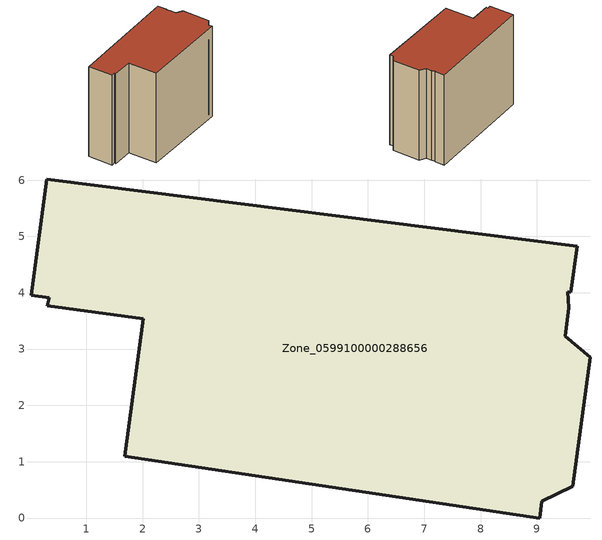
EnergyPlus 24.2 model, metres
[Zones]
Zone_0599100000288656
 floor ground (C_G): 0.02,3.96 0.3,6.02 9.72,4.83 9.61,4 9.55,4.01 9.57,3.74 9.5,3.23 9.95,2.85 9.64,0.56 9.09,0.3 9.05,0 1.68,1.1 2.01,3.54 0.3,3.77 0.34,3.91 z2.68
 wall outside (C_F): 1.68,1.1 9.05,0 9.09,0.3 9.64,0.56 9.95,2.85 9.5,3.23 9.57,3.74 9.55,4.01 9.61,4 9.72,4.83 0.3,6.02 0.02,3.96 0.34,3.91 0.3,3.77 2.01,3.54 1.68,1.1 z2.68:10.76
 roof outside (C_R): 0.3,6.02 0.02,3.96 0.34,3.91 0.3,3.77 2.01,3.54 1.68,1.1 9.05,0 9.09,0.3 9.64,0.56 9.95,2.85 9.5,3.23 9.57,3.74 9.55,4.01 9.61,4 9.72,4.83 z10.76
[BUILDING]
Pand.0599100000288656: North Axis=0; Terrain=City; Loads Convergence Tolerance Value=0.04; Temperature Convergence Tolerance Value=0.4; Solar Distribution=FullExterior; Maximum Number of Warmup Days=25; Minimum Number of Warmup Days=1
[Site:Location]
Rotterdam.The.Hague.AP_ZH_NLD Design_Conditions: Latitude=51.96; Longitude=4.45; Time Zone=1; Elevation=-4.5
[SITE:GROUNDTEMPERATURE:BUILDINGSURFACE]
18, 18, 18, 18, 18, 18, 18, 18, 18, 18, 18, 18
[MATERIAL] Thermal Absorptance=0.9; Solar Absorptance=0.7; Visible Absorptance=0.7
Name | Roughness | Thickness | Conductivity | Density | Specific Heat
G.TI.1946 | MediumSmooth | 0.15 | 1 | 540 | 1210
F.TI.1946 | Rough | 0.3 | 0.857143 | 1920 | 840
R.TI.1946 | MediumRough | 0.2 | 0.1 | 1500 | 1000
[CONSTRUCTION]
C_G: G.TI.1946
C_F: F.TI.1946
C_R: R.TI.1946
[ZONE]
Zone_0599100000288656: Type=1; Multiplier=1; Ceiling Height=Autocalculate; Volume=Autocalculate; Floor Area=autocalculate; Part of Total Floor Area=Yes
[ZONEINFILTRATION:DESIGNFLOWRATE]
Infil_Zone_0599100000288656: Zone or ZoneList or Space or SpaceList=Zone_0599100000288656; Schedule=AlwaysOn; Design Flow Rate Calculation Method=Flow/Area; Flow Rate per Floor Area=0.003; Constant Term Coefficient=1; Temperature Term Coefficient=0; Velocity Term Coefficient=0; Velocity Squared Term Coefficient=0
[HVACTEMPLATE:ZONE:IDEALLOADSAIRSYSTEM]
Zone_0599100000288656: Maximum Heating Supply Air Temperature=50; Minimum Cooling Supply Air Temperature=13; Maximum Heating Supply Air Humidity Ratio=0.0156; Minimum Cooling Supply Air Humidity Ratio=0.0077; Heating Limit=NoLimit; Cooling Limit=NoLimit; Dehumidification Control Type=ConstantSensibleHeatRatio; Cooling Sensible Heat Ratio=0.7; Dehumidification Setpoint=60; Humidification Control Type=None; Humidification Setpoint=30; Outdoor Air Method=None; Outdoor Air Flow Rate per Person=0.00944; Outdoor Air Flow Rate per Zone Floor Area=0; Outdoor Air Flow Rate per Zone=0; Demand Controlled Ventilation Type=None; Outdoor Air Economizer Type=NoEconomizer; Heat Recovery Type=None; Sensible Heat Recovery Effectiveness=0.7; Latent Heat Recovery Effectiveness=0.65
[ZONECONTROL:THERMOSTAT]
ThermostatControl_Zone_0599100000288656: Zone or ZoneList=Zone_0599100000288656; Control Type Schedule=DualSetpointControlType; Control 1=Thermostat_Zone_0599100000288656; Temperature Difference Between Cutout And Setpoint=0
[THERMOSTATSETPOINT:DUALSETPOINT]
Thermostat_Zone_0599100000288656: Heating Setpoint Temperature Schedule=HeatingSetpoint_Zone_0599100000288656; Cooling Setpoint Temperature Schedule=CoolingSetpoint_Zone_0599100000288656
[SCHEDULE:COMPACT]
HeatingSetpoint_Zone_0599100000288656: Through: 12/31, For: AllDays, Until: 24:00, 21
CoolingSetpoint_Zone_0599100000288656: Through: 12/31, For: AllDays, Until: 24:00, 24
DualSetpointControlType: Through: 12/31, For: AllDays, Until: 24:00, 4
AlwaysOn: Through: 12/31, For: AllDays, Until: 24:00, 1
